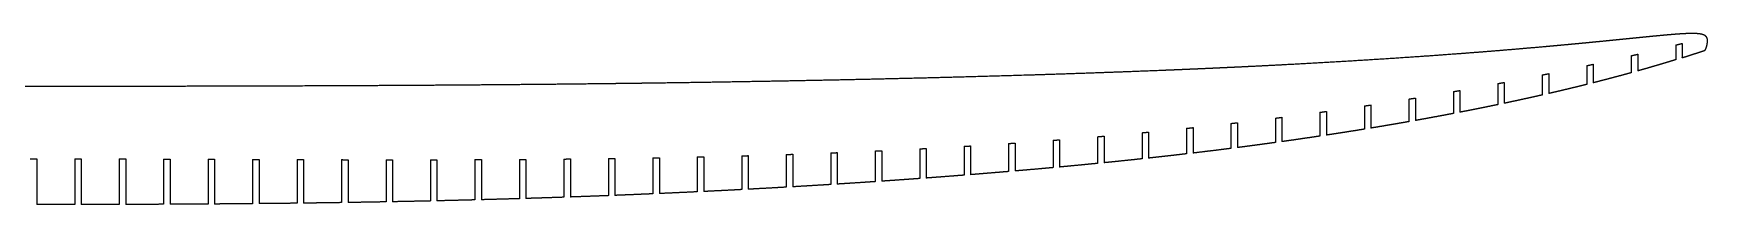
# Model space of a CAD drawing. Header units: metres. Extents: x 18 to 1982, y 0 to 100.
# Drawn here: x 1003 to 1982, y 0 to 100 of the extents above; entities that cross this region are included whole.
import ezdxf

# ---------------------------------------------------------------- set-up
doc = ezdxf.new("R2010")
doc.units = ezdxf.units.M

msp = doc.modelspace()

# ---------------------------------------------------------------- linework, layer by layer
for p, q in [((1940.9, 88.12, 52), (1940.9, 78.35, 52)), ((1963.1, 93.45, 52), (1963.1, 84.9, 52)), ((1966.9, 94.4, 52), (1966.9, 86.08, 52)), ((1911.1, 81.42, 52), (1911.1, 70.47, 52)), ((1914.9, 82.25, 52), (1914.9, 71.42, 52)), ((1937.1, 87.23, 52), (1937.1, 77.29, 52)), ((1859.1, 70.95, 52), (1859.1, 58.66, 52)), ((1862.9, 71.66, 52), (1862.9, 59.45, 52)), ((1885.1, 76, 52), (1885.1, 64.29, 52)), ((1888.9, 76.77, 52), (1888.9, 65.16, 52)), ((1807.1, 61.9, 52), (1807.1, 48.72, 52)), ((1810.9, 62.52, 52), (1810.9, 49.39, 52)), ((1833.1, 66.25, 52), (1833.1, 53.48, 52)), ((1836.9, 66.92, 52), (1836.9, 54.21, 52)), ((1729.1, 50.78, 52), (1729.1, 36.53, 52)), ((1732.9, 51.26, 52), (1732.9, 37.06, 52)), ((1755.1, 54.18, 52), (1755.1, 40.27, 52)), ((1758.9, 54.7, 52), (1758.9, 40.84, 52)), ((1781.1, 57.88, 52), (1781.1, 44.33, 52)), ((1784.9, 58.45, 52), (1784.9, 44.95, 52)), ((1625.1, 39.92, 52), (1625.1, 24.33, 52)), ((1628.9, 40.25, 52), (1628.9, 24.71, 52)), ((1651.1, 42.25, 52), (1651.1, 27.01, 52)), ((1654.9, 42.61, 52), (1654.9, 27.42, 52)), ((1677.1, 44.83, 52), (1677.1, 29.92, 52)), ((1680.9, 45.23, 52), (1680.9, 30.36, 52)), ((1703.1, 47.67, 52), (1703.1, 33.09, 52)), ((1706.9, 48.1, 52), (1706.9, 33.57, 52)), ((1443.1, 29.54, 52), (1443.1, 10.45, 52)), ((1446.9, 29.67, 52), (1446.9, 10.66, 52)), ((1469.1, 30.48, 52), (1469.1, 11.99, 52)), ((1472.9, 30.63, 52), (1472.9, 12.23, 52)), ((1495.1, 31.57, 52), (1495.1, 13.67, 52)), ((1498.9, 31.75, 52), (1498.9, 13.93, 52)), ((1521.1, 32.85, 52), (1521.1, 15.49, 52)), ((1524.9, 33.05, 52), (1524.9, 15.77, 52)), ((1547.1, 34.31, 52), (1547.1, 17.45, 52)), ((1550.9, 34.54, 52), (1550.9, 17.75, 52)), ((1573.1, 35.96, 52), (1573.1, 19.57, 52)), ((1576.9, 36.22, 52), (1576.9, 19.9, 52)), ((1599.1, 37.83, 52), (1599.1, 21.86, 52)), ((1602.9, 38.12, 52), (1602.9, 22.21, 52)), ((1004.9, 27, 52), (1004.9, 0.36, 52)), ((1027.1, 26.99, 52), (1027.1, 0.34, 52)), ((1030.9, 26.98, 52), (1030.9, 0.34, 52)), ((1053.1, 26.94, 52), (1053.1, 0.36, 52)), ((1056.9, 26.93, 52), (1056.9, 0.37, 52)), ((1079.1, 26.86, 52), (1079.1, 0.44, 52)), ((1082.9, 26.85, 52), (1082.9, 0.45, 52)), ((1105.1, 26.77, 52), (1105.1, 0.58, 52)), ((1108.9, 26.75, 52), (1108.9, 0.6, 52)), ((1131.1, 26.67, 52), (1131.1, 0.78, 52)), ((1134.9, 26.66, 52), (1134.9, 0.82, 52)), ((1157.1, 26.58, 52), (1157.1, 1.06, 52)), ((1160.9, 26.57, 52), (1160.9, 1.11, 52)), ((1183.1, 26.52, 52), (1183.1, 1.42, 52)), ((1186.9, 26.51, 52), (1186.9, 1.48, 52)), ((1209.1, 26.48, 52), (1209.1, 1.86, 52)), ((1212.9, 26.48, 52), (1212.9, 1.93, 52)), ((1235.1, 26.49, 52), (1235.1, 2.38, 52)), ((1238.9, 26.49, 52), (1238.9, 2.47, 52)), ((1261.1, 26.55, 52), (1261.1, 3.01, 52)), ((1264.9, 26.56, 52), (1264.9, 3.11, 52)), ((1287.1, 26.68, 52), (1287.1, 3.73, 52)), ((1290.9, 26.7, 52), (1290.9, 3.84, 52)), ((1313.1, 26.89, 52), (1313.1, 4.56, 52)), ((1316.9, 26.93, 52), (1316.9, 4.69, 52)), ((1339.1, 27.19, 52), (1339.1, 5.5, 52)), ((1342.9, 27.24, 52), (1342.9, 5.64, 52)), ((1365.1, 27.59, 52), (1365.1, 6.55, 52)), ((1368.9, 27.66, 52), (1368.9, 6.72, 52)), ((1391.1, 28.11, 52), (1391.1, 7.73, 52)), ((1394.9, 28.2, 52), (1394.9, 7.91, 52)), ((1417.1, 28.76, 52), (1417.1, 9.03, 52)), ((1420.9, 28.86, 52), (1420.9, 9.22, 52))]:
    msp.add_line(p, q)
for points, degree, knots in [([(1980.06, 90.36, 52), (1980.09, 90.37, 52), (1980.12, 90.39, 52), (1980.15, 90.41, 52), (1980.18, 90.43, 52), (1980.21, 90.46, 52), (1980.23, 90.48, 52), (1980.26, 90.51, 52), (1980.32, 90.58, 52), (1980.36, 90.63, 52), (1980.39, 90.69, 52), (1980.43, 90.74, 52), (1980.46, 90.79, 52), (1980.49, 90.85, 52), (1980.52, 90.9, 52), (1980.59, 91.03, 52), (1980.63, 91.1, 52), (1980.66, 91.17, 52), (1980.69, 91.24, 52), (1980.73, 91.31, 52), (1980.76, 91.38, 52), (1980.79, 91.46, 52), (1980.86, 91.62, 52), (1980.89, 91.71, 52), (1980.93, 91.81, 52), (1980.96, 91.9, 52), (1980.99, 91.99, 52), (1981.03, 92.09, 52), (1981.06, 92.18, 52), (1981.13, 92.43, 52), (1981.18, 92.58, 52), (1981.22, 92.73, 52), (1981.26, 92.89, 52), (1981.3, 93.04, 52), (1981.34, 93.19, 52), (1981.38, 93.35, 52), (1981.45, 93.7, 52), (1981.49, 93.9, 52), (1981.53, 94.1, 52), (1981.56, 94.3, 52), (1981.59, 94.5, 52), (1981.62, 94.7, 52), (1981.64, 94.9, 52), (1981.66, 95.14, 52), (1981.67, 95.19, 52), (1981.67, 95.24, 52), (1981.68, 95.29, 52), (1981.68, 95.34, 52), (1981.68, 95.38, 52), (1981.69, 95.43, 52), (1981.7, 95.62, 52), (1981.7, 95.77, 52), (1981.71, 95.91, 52), (1981.71, 96.05, 52), (1981.7, 96.2, 52), (1981.69, 96.34, 52), (1981.68, 96.48, 52), (1981.64, 96.82, 52), (1981.61, 97.01, 52), (1981.57, 97.2, 52), (1981.51, 97.38, 52), (1981.44, 97.56, 52), (1981.36, 97.74, 52), (1981.27, 97.91, 52), (1981.08, 98.19, 52), (1980.99, 98.31, 52), (1980.9, 98.42, 52), (1980.8, 98.52, 52), (1980.69, 98.62, 52), (1980.58, 98.72, 52), (1980.46, 98.81, 52), (1980.09, 99.07, 52), (1979.82, 99.22, 52), (1979.54, 99.35, 52), (1979.25, 99.46, 52), (1978.96, 99.56, 52), (1978.66, 99.65, 52), (1978.36, 99.72, 52), (1977.87, 99.83, 52), (1977.69, 99.86, 52), (1977.5, 99.9, 52), (1977.31, 99.93, 52), (1977.13, 99.95, 52), (1976.94, 99.98, 52), (1976.75, 100, 52), (1976.47, 100.04, 52), (1976.37, 100.05, 52), (1976.27, 100.06, 52), (1976.17, 100.07, 52), (1976.06, 100.08, 52), (1975.96, 100.09, 52), (1975.85, 100.09, 52), (1975.6, 100.11, 52), (1975.47, 100.12, 52), (1975.33, 100.13, 52), (1975.19, 100.14, 52), (1975.06, 100.15, 52), (1974.92, 100.15, 52), (1974.79, 100.16, 52), (1974.03, 100.19, 52), (1973.42, 100.2, 52), (1972.8, 100.21, 52), (1972.18, 100.2, 52), (1971.57, 100.19, 52), (1970.95, 100.18, 52), (1970.33, 100.16, 52), (1968.72, 100.1, 52), (1967.72, 100.05, 52), (1966.73, 99.99, 52), (1965.73, 99.93, 52), (1964.73, 99.86, 52), (1963.73, 99.79, 52), (1962.74, 99.71, 52), (1960.51, 99.54, 52), (1959.28, 99.44, 52), (1958.05, 99.33, 52), (1956.83, 99.22, 52), (1955.6, 99.11, 52), (1954.37, 99, 52), (1953.14, 98.88, 52), (1949.41, 98.53, 52), (1946.91, 98.28, 52), (1944.41, 98.03, 52), (1941.91, 97.78, 52), (1939.41, 97.53, 52), (1936.91, 97.28, 52), (1934.41, 97.03, 52), (1929.97, 96.58, 52), (1928.03, 96.39, 52), (1926.09, 96.19, 52), (1924.15, 96, 52), (1922.21, 95.81, 52), (1920.27, 95.62, 52), (1918.33, 95.43, 52), (1913.55, 94.96, 52), (1910.71, 94.69, 52), (1907.87, 94.41, 52), (1905.02, 94.14, 52), (1902.18, 93.88, 52), (1899.33, 93.61, 52), (1896.49, 93.35, 52), (1892.01, 92.94, 52), (1890.38, 92.79, 52), (1888.74, 92.65, 52), (1887.11, 92.5, 52), (1885.47, 92.35, 52), (1883.84, 92.21, 52), (1882.2, 92.07, 52), (1873.34, 91.29, 52), (1866.12, 90.68, 52), (1858.89, 90.08, 52), (1851.66, 89.5, 52), (1844.43, 88.94, 52), (1837.2, 88.39, 52), (1829.97, 87.86, 52), (1808.73, 86.34, 52), (1794.73, 85.4, 52), (1780.72, 84.5, 52), (1766.7, 83.66, 52), (1752.69, 82.86, 52), (1738.67, 82.1, 52), (1724.65, 81.39, 52), (1706.7, 80.52, 52), (1702.73, 80.34, 52), (1698.74, 80.15, 52), (1694.71, 79.97, 52), (1690.65, 79.78, 52), (1686.57, 79.6, 52), (1682.45, 79.42, 52), (1675.19, 79.11, 52), (1672.06, 78.98, 52), (1668.91, 78.85, 52), (1665.75, 78.72, 52), (1662.57, 78.59, 52), (1659.37, 78.47, 52), (1656.16, 78.34, 52), (1642.79, 77.82, 52), (1632.64, 77.44, 52), (1622.5, 77.08, 52), (1612.35, 76.74, 52), (1602.21, 76.4, 52), (1592.06, 76.08, 52), (1581.91, 75.77, 52), (1547.08, 74.76, 52), (1522.4, 74.1, 52), (1497.71, 73.51, 52), (1473.02, 72.97, 52), (1448.33, 72.49, 52), (1423.64, 72.05, 52), (1398.95, 71.66, 52), (1371.3, 71.27, 52), (1368.33, 71.23, 52), (1365.37, 71.19, 52), (1362.41, 71.15, 52), (1359.45, 71.11, 52), (1356.48, 71.07, 52), (1353.52, 71.03, 52), (1328.12, 70.71, 52), (1305.68, 70.46, 52), (1283.25, 70.25, 52), (1260.81, 70.07, 52), (1238.37, 69.91, 52), (1215.94, 69.78, 52), (1193.5, 69.67, 52), (1154.97, 69.52, 52), (1138.89, 69.46, 52), (1122.8, 69.41, 52), (1106.71, 69.37, 52), (1090.62, 69.34, 52), (1074.54, 69.31, 52), (1058.45, 69.29, 52), (1038.68, 69.26, 52), (1035, 69.26, 52), (1031.32, 69.26, 52), (1027.64, 69.25, 52), (1023.96, 69.25, 52), (1020.28, 69.24, 52), (1016.6, 69.24, 52), (999.8, 69.22, 52), (986.68, 69.21, 52), (973.55, 69.2, 52), (960.43, 69.19, 52), (947.3, 69.18, 52), (934.18, 69.17, 52), (921.06, 69.16, 52), (895.66, 69.14, 52), (883.38, 69.14, 52), (871.1, 69.13, 52), (858.82, 69.13, 52), (846.55, 69.12, 52), (834.27, 69.12, 52), (821.99, 69.11, 52), (797.86, 69.1, 52), (786.01, 69.1, 52), (774.16, 69.09, 52), (762.3, 69.09, 52), (750.45, 69.09, 52), (738.6, 69.08, 52), (726.74, 69.08, 52), (709.81, 69.07, 52), (704.73, 69.07, 52), (699.65, 69.07, 52), (694.57, 69.06, 52), (689.49, 69.06, 52), (684.41, 69.06, 52), (679.33, 69.06, 52), (669.17, 69.05, 52), (664.09, 69.05, 52), (659.02, 69.05, 52), (653.94, 69.05, 52), (648.86, 69.04, 52), (643.79, 69.04, 52), (638.72, 69.04, 52), (617.49, 69.03, 52), (601.33, 69.02, 52), (585.17, 69.01, 52), (569, 69, 52), (552.84, 69, 52), (536.67, 68.99, 52), (520.51, 68.99, 52), (489, 68.99, 52), (473.66, 68.99, 52), (458.32, 68.99, 52), (442.98, 69, 52), (427.64, 69.02, 52), (412.3, 69.03, 52), (396.96, 69.05, 52), (379.46, 69.09, 52), (377.31, 69.09, 52), (375.16, 69.1, 52), (373.02, 69.1, 52), (370.89, 69.11, 52), (368.77, 69.11, 52), (366.65, 69.12, 52), (362.46, 69.13, 52), (360.38, 69.13, 52), (358.3, 69.14, 52), (356.22, 69.14, 52), (354.14, 69.15, 52), (352.06, 69.15, 52), (349.97, 69.16, 52), (332.91, 69.21, 52), (317.92, 69.26, 52), (302.94, 69.33, 52), (287.96, 69.4, 52), (272.97, 69.48, 52), (257.99, 69.58, 52), (243, 69.68, 52), (221.76, 69.85, 52), (215.49, 69.9, 52), (209.23, 69.95, 52), (202.96, 70.01, 52), (196.7, 70.07, 52), (190.44, 70.13, 52), (184.17, 70.19, 52), (175.13, 70.28, 52), (172.37, 70.31, 52), (169.65, 70.34, 52), (166.96, 70.37, 52), (164.3, 70.4, 52), (161.67, 70.43, 52), (159.07, 70.46, 52), (155.22, 70.51, 52), (153.94, 70.52, 52), (152.67, 70.54, 52), (151.41, 70.55, 52), (150.15, 70.57, 52), (148.91, 70.58, 52), (147.67, 70.6, 52), (145, 70.63, 52), (143.58, 70.65, 52), (142.16, 70.67, 52), (140.76, 70.69, 52), (139.36, 70.7, 52), (137.98, 70.72, 52), (136.6, 70.74, 52), (130.18, 70.82, 52), (125.13, 70.89, 52), (120.07, 70.96, 52), (115.01, 71.04, 52), (109.96, 71.12, 52), (104.9, 71.2, 52), (99.84, 71.29, 52), (93.39, 71.41, 52), (92.02, 71.44, 52), (90.65, 71.46, 52), (89.31, 71.49, 52), (87.97, 71.52, 52), (86.65, 71.54, 52), (85.35, 71.57, 52), (83.05, 71.62, 52), (82.06, 71.64, 52), (81.07, 71.67, 52), (80.09, 71.69, 52), (79.13, 71.71, 52), (78.16, 71.73, 52), (77.21, 71.76, 52), (74.79, 71.81, 52), (73.32, 71.85, 52), (71.88, 71.89, 52), (70.46, 71.93, 52), (69.06, 71.96, 52), (67.68, 72, 52), (66.31, 72.04, 52), (63.52, 72.12, 52), (62.06, 72.17, 52), (60.62, 72.21, 52), (59.23, 72.25, 52), (57.9, 72.3, 52), (56.64, 72.34, 52), (55.43, 72.38, 52), (52.2, 72.49, 52), (50.13, 72.56, 52), (48.07, 72.63, 52), (46.01, 72.71, 52), (43.95, 72.79, 52), (41.89, 72.86, 52), (39.83, 72.94, 52), (37.07, 73.03, 52), (36.37, 73.05, 52), (35.67, 73.07, 52), (34.98, 73.09, 52), (34.28, 73.11, 52), (33.58, 73.13, 52), (32.88, 73.15, 52), (31.91, 73.16, 52), (31.63, 73.17, 52), (31.36, 73.17, 52), (31.08, 73.17, 52), (30.8, 73.18, 52), (30.53, 73.18, 52), (30.25, 73.18, 52), (29.69, 73.18, 52), (29.41, 73.18, 52), (29.14, 73.18, 52), (28.87, 73.18, 52), (28.61, 73.18, 52), (28.35, 73.17, 52), (28.11, 73.17, 52), (27.36, 73.15, 52), (26.85, 73.14, 52), (26.34, 73.12, 52), (25.84, 73.09, 52), (25.33, 73.05, 52), (24.82, 73.01, 52), (24.32, 72.96, 52), (23.61, 72.86, 52), (23.4, 72.83, 52), (23.2, 72.8, 52), (23.01, 72.76, 52), (22.83, 72.73, 52), (22.65, 72.69, 52), (22.47, 72.65, 52), (22.22, 72.59, 52), (22.14, 72.57, 52), (22.06, 72.55, 52), (21.98, 72.53, 52), (21.9, 72.51, 52), (21.83, 72.49, 52), (21.75, 72.46, 52), (21.59, 72.42, 52), (21.51, 72.39, 52), (21.43, 72.36, 52), (21.35, 72.34, 52), (21.27, 72.31, 52), (21.19, 72.28, 52), (21.11, 72.25, 52), (20.74, 72.1, 52), (20.46, 71.97, 52), (20.19, 71.83, 52), (19.92, 71.66, 52), (19.67, 71.48, 52), (19.43, 71.28, 52), (19.21, 71.06, 52), (18.88, 70.68, 52), (18.76, 70.52, 52), (18.64, 70.36, 52), (18.54, 70.19, 52), (18.44, 70.01, 52), (18.35, 69.83, 52), (18.27, 69.65, 52), (18.15, 69.34, 52), (18.11, 69.22, 52), (18.07, 69.1, 52), (18.03, 68.97, 52), (18, 68.85, 52), (17.96, 68.72, 52), (17.93, 68.6, 52), (17.85, 68.21, 52), (17.8, 67.94, 52), (17.76, 67.67, 52), (17.73, 67.39, 52), (17.7, 67.12, 52), (17.68, 66.85, 52), (17.67, 66.57, 52), (17.65, 66.23, 52), (17.65, 66.16, 52), (17.65, 66.09, 52), (17.65, 66.01, 52), (17.64, 65.94, 52), (17.64, 65.87, 52), (17.64, 65.8, 52), (17.63, 65.51, 52), (17.63, 65.29, 52), (17.62, 65.07, 52), (17.62, 64.85, 52), (17.62, 64.63, 52), (17.62, 64.41, 52), (17.62, 64.19, 52), (17.63, 63.81, 52), (17.63, 63.65, 52), (17.63, 63.49, 52), (17.64, 63.33, 52), (17.64, 63.17, 52), (17.64, 63.01, 52), (17.65, 62.85, 52), (17.66, 62.55, 52), (17.66, 62.41, 52), (17.67, 62.28, 52), (17.67, 62.14, 52), (17.68, 62.01, 52), (17.68, 61.87, 52), (17.69, 61.74, 52), (17.7, 61.52, 52), (17.7, 61.43, 52), (17.71, 61.35, 52), (17.71, 61.26, 52), (17.72, 61.18, 52), (17.72, 61.09, 52), (17.73, 61.01, 52), (17.73, 60.89, 52), (17.74, 60.85, 52), (17.74, 60.82, 52), (17.74, 60.79, 52), (17.74, 60.76, 52), (17.74, 60.73, 52), (17.74, 60.7, 52), (17.75, 60.65, 52), (17.75, 60.63, 52), (17.75, 60.61, 52), (17.75, 60.59, 52), (17.75, 60.57, 52), (17.75, 60.55, 52), (17.76, 60.54, 52), (17.76, 60.5, 52), (17.76, 60.47, 52), (17.76, 60.45, 52), (17.76, 60.44, 52), (17.76, 60.42, 52), (17.77, 60.41, 52), (17.77, 60.39, 52), (17.77, 60.37, 52), (17.77, 60.36, 52), (17.77, 60.36, 52), (17.77, 60.35, 52), (17.77, 60.34, 52), (17.77, 60.34, 52), (17.77, 60.34, 52), (17.77, 60.34, 52)], 8, [0, 0, 0, 0, 0, 0, 0, 0, 0, 0.000178, 0.000178, 0.000178, 0.000178, 0.000178, 0.000178, 0.000178, 0.000475, 0.000475, 0.000475, 0.000475, 0.000475, 0.000475, 0.000475, 0.00084, 0.00084, 0.00084, 0.00084, 0.00084, 0.00084, 0.00084, 0.0013, 0.0013, 0.0013, 0.0013, 0.0013, 0.0013, 0.0013, 0.00203, 0.00203, 0.00203, 0.00203, 0.00203, 0.00203, 0.00203, 0.002958, 0.002958, 0.002958, 0.002958, 0.002958, 0.002958, 0.002958, 0.00318, 0.00318, 0.00318, 0.00318, 0.00318, 0.00318, 0.00318, 0.003851, 0.003851, 0.003851, 0.003851, 0.003851, 0.003851, 0.003851, 0.004756, 0.004756, 0.004756, 0.004756, 0.004756, 0.004756, 0.004756, 0.005437, 0.005437, 0.005437, 0.005437, 0.005437, 0.005437, 0.005437, 0.006875, 0.006875, 0.006875, 0.006875, 0.006875, 0.006875, 0.006875, 0.00775, 0.00775, 0.00775, 0.00775, 0.00775, 0.00775, 0.00775, 0.008204, 0.008204, 0.008204, 0.008204, 0.008204, 0.008204, 0.008204, 0.008769, 0.008769, 0.008769, 0.008769, 0.008769, 0.008769, 0.008769, 0.011321, 0.011321, 0.011321, 0.011321, 0.011321, 0.011321, 0.011321, 0.015455, 0.015455, 0.015455, 0.015455, 0.015455, 0.015455, 0.015455, 0.020557, 0.020557, 0.020557, 0.020557, 0.020557, 0.020557, 0.020557, 0.030952, 0.030952, 0.030952, 0.030952, 0.030952, 0.030952, 0.030952, 0.039011, 0.039011, 0.039011, 0.039011, 0.039011, 0.039011, 0.039011, 0.050826, 0.050826, 0.050826, 0.050826, 0.050826, 0.050826, 0.050826, 0.057613, 0.057613, 0.057613, 0.057613, 0.057613, 0.057613, 0.057613, 0.087605, 0.087605, 0.087605, 0.087605, 0.087605, 0.087605, 0.087605, 0.145666, 0.145666, 0.145666, 0.145666, 0.145666, 0.145666, 0.145666, 0.161952, 0.161952, 0.161952, 0.161952, 0.161952, 0.161952, 0.161952, 0.174167, 0.174167, 0.174167, 0.174167, 0.174167, 0.174167, 0.174167, 0.212534, 0.212534, 0.212534, 0.212534, 0.212534, 0.212534, 0.212534, 0.305864, 0.305864, 0.305864, 0.305864, 0.305864, 0.305864, 0.305864, 0.317059, 0.317059, 0.317059, 0.317059, 0.317059, 0.317059, 0.317059, 0.401812, 0.401812, 0.401812, 0.401812, 0.401812, 0.401812, 0.401812, 0.462579, 0.462579, 0.462579, 0.462579, 0.462579, 0.462579, 0.462579, 0.476479, 0.476479, 0.476479, 0.476479, 0.476479, 0.476479, 0.476479, 0.526052, 0.526052, 0.526052, 0.526052, 0.526052, 0.526052, 0.526052, 0.572425, 0.572425, 0.572425, 0.572425, 0.572425, 0.572425, 0.572425, 0.617198, 0.617198, 0.617198, 0.617198, 0.617198, 0.617198, 0.617198, 0.636387, 0.636387, 0.636387, 0.636387, 0.636387, 0.636387, 0.636387, 0.655574, 0.655574, 0.655574, 0.655574, 0.655574, 0.655574, 0.655574, 0.716814, 0.716814, 0.716814, 0.716814, 0.716814, 0.716814, 0.716814, 0.774934, 0.774934, 0.774934, 0.774934, 0.774934, 0.774934, 0.774934, 0.783116, 0.783116, 0.783116, 0.783116, 0.783116, 0.783116, 0.783116, 0.791195, 0.791195, 0.791195, 0.791195, 0.791195, 0.791195, 0.791195, 0.849343, 0.849343, 0.849343, 0.849343, 0.849343, 0.849343, 0.849343, 0.873652, 0.873652, 0.873652, 0.873652, 0.873652, 0.873652, 0.873652, 0.884454, 0.884454, 0.884454, 0.884454, 0.884454, 0.884454, 0.884454, 0.889854, 0.889854, 0.889854, 0.889854, 0.889854, 0.889854, 0.889854, 0.896155, 0.896155, 0.896155, 0.896155, 0.896155, 0.896155, 0.896155, 0.919521, 0.919521, 0.919521, 0.919521, 0.919521, 0.919521, 0.919521, 0.925958, 0.925958, 0.925958, 0.925958, 0.925958, 0.925958, 0.925958, 0.930964, 0.930964, 0.930964, 0.930964, 0.930964, 0.930964, 0.930964, 0.938831, 0.938831, 0.938831, 0.938831, 0.938831, 0.938831, 0.938831, 0.94733, 0.94733, 0.94733, 0.94733, 0.94733, 0.94733, 0.94733, 0.962318, 0.962318, 0.962318, 0.962318, 0.962318, 0.962318, 0.962318, 0.967398, 0.967398, 0.967398, 0.967398, 0.967398, 0.967398, 0.967398, 0.969402, 0.969402, 0.969402, 0.969402, 0.969402, 0.969402, 0.969402, 0.971491, 0.971491, 0.971491, 0.971491, 0.971491, 0.971491, 0.971491, 0.975852, 0.975852, 0.975852, 0.975852, 0.975852, 0.975852, 0.975852, 0.977688, 0.977688, 0.977688, 0.977688, 0.977688, 0.977688, 0.977688, 0.978606, 0.978606, 0.978606, 0.978606, 0.978606, 0.978606, 0.978606, 0.979617, 0.979617, 0.979617, 0.979617, 0.979617, 0.979617, 0.979617, 0.983286, 0.983286, 0.983286, 0.983286, 0.983286, 0.983286, 0.983286, 0.98566, 0.98566, 0.98566, 0.98566, 0.98566, 0.98566, 0.98566, 0.987191, 0.987191, 0.987191, 0.987191, 0.987191, 0.987191, 0.987191, 0.990443, 0.990443, 0.990443, 0.990443, 0.990443, 0.990443, 0.990443, 0.991295, 0.991295, 0.991295, 0.991295, 0.991295, 0.991295, 0.991295, 0.993897, 0.993897, 0.993897, 0.993897, 0.993897, 0.993897, 0.993897, 0.995793, 0.995793, 0.995793, 0.995793, 0.995793, 0.995793, 0.995793, 0.997406, 0.997406, 0.997406, 0.997406, 0.997406, 0.997406, 0.997406, 0.998425, 0.998425, 0.998425, 0.998425, 0.998425, 0.998425, 0.998425, 0.998855, 0.998855, 0.998855, 0.998855, 0.998855, 0.998855, 0.998855, 0.999189, 0.999189, 0.999189, 0.999189, 0.999189, 0.999189, 0.999189, 0.999666, 0.999666, 0.999666, 0.999666, 0.999666, 0.999666, 0.999666, 1, 1, 1, 1, 1, 1, 1, 1, 1]), ([(1966.9, 86.08, 52), (1967.35, 86.22, 52), (1967.79, 86.36, 52), (1968.24, 86.51, 52), (1968.68, 86.65, 52), (1969.13, 86.79, 52), (1969.57, 86.93, 52), (1970.02, 87.07, 52), (1970.89, 87.35, 52), (1971.32, 87.49, 52), (1971.75, 87.63, 52), (1972.18, 87.77, 52), (1972.61, 87.91, 52), (1973.04, 88.05, 52), (1973.47, 88.19, 52), (1974.09, 88.39, 52), (1974.28, 88.45, 52), (1974.46, 88.51, 52), (1974.65, 88.57, 52), (1974.84, 88.63, 52), (1975.03, 88.69, 52), (1975.22, 88.75, 52), (1975.59, 88.88, 52), (1975.78, 88.94, 52), (1975.97, 89, 52), (1976.15, 89.06, 52), (1976.34, 89.12, 52), (1976.53, 89.19, 52), (1976.72, 89.25, 52), (1977.1, 89.37, 52), (1977.3, 89.44, 52), (1977.49, 89.5, 52), (1977.69, 89.57, 52), (1977.88, 89.63, 52), (1978.08, 89.7, 52), (1978.27, 89.76, 52), (1978.57, 89.86, 52), (1978.67, 89.9, 52), (1978.77, 89.93, 52), (1978.88, 89.96, 52), (1978.98, 90, 52), (1979.08, 90.03, 52), (1979.18, 90.06, 52), (1979.33, 90.12, 52), (1979.38, 90.13, 52), (1979.44, 90.15, 52), (1979.49, 90.17, 52), (1979.54, 90.18, 52), (1979.59, 90.2, 52), (1979.64, 90.22, 52), (1979.73, 90.25, 52), (1979.77, 90.26, 52), (1979.81, 90.27, 52), (1979.85, 90.29, 52), (1979.88, 90.3, 52), (1979.92, 90.31, 52), (1979.95, 90.32, 52), (1979.99, 90.34, 52), (1980.01, 90.34, 52), (1980.02, 90.34, 52), (1980.02, 90.35, 52), (1980.03, 90.35, 52), (1980.04, 90.35, 52), (1980.04, 90.35, 52), (1980.05, 90.36, 52), (1980.05, 90.36, 52), (1980.05, 90.36, 52), (1980.06, 90.36, 52), (1980.06, 90.36, 52), (1980.06, 90.36, 52), (1980.06, 90.36, 52), (1980.06, 90.36, 52), (1980.06, 90.36, 52), (1980.06, 90.36, 52), (1980.06, 90.36, 52), (1980.06, 90.36, 52), (1980.06, 90.36, 52), (1980.06, 90.36, 52), (1980.06, 90.36, 52)], 8, [0, 0, 0, 0, 0, 0, 0, 0, 0, 0.264126, 0.264126, 0.264126, 0.264126, 0.264126, 0.264126, 0.264126, 0.519695, 0.519695, 0.519695, 0.519695, 0.519695, 0.519695, 0.519695, 0.631528, 0.631528, 0.631528, 0.631528, 0.631528, 0.631528, 0.631528, 0.74341, 0.74341, 0.74341, 0.74341, 0.74341, 0.74341, 0.74341, 0.860371, 0.860371, 0.860371, 0.860371, 0.860371, 0.860371, 0.860371, 0.921739, 0.921739, 0.921739, 0.921739, 0.921739, 0.921739, 0.921739, 0.953538, 0.953538, 0.953538, 0.953538, 0.953538, 0.953538, 0.953538, 0.978543, 0.978543, 0.978543, 0.978543, 0.978543, 0.978543, 0.978543, 0.988481, 0.988481, 0.988481, 0.988481, 0.988481, 0.988481, 0.988481, 0.993154, 0.993154, 0.993154, 0.993154, 0.993154, 0.993154, 0.993154, 1, 1, 1, 1, 1, 1, 1, 1, 1]), ([(1963.1, 84.9, 52), (1962.06, 84.57, 52), (1961.02, 84.25, 52), (1959.97, 83.93, 52), (1958.93, 83.62, 52), (1956.8, 82.97, 52), (1955.72, 82.65, 52), (1954.63, 82.32, 52), (1953.55, 82, 52), (1951.33, 81.34, 52), (1950.19, 81.01, 52), (1949.06, 80.68, 52), (1947.92, 80.35, 52), (1945.61, 79.69, 52), (1944.44, 79.35, 52), (1943.26, 79.01, 52), (1942.08, 78.68, 52), (1940.9, 78.35, 52)], 5, [0, 0, 0, 0, 0, 0, 0.23554, 0.23554, 0.23554, 0.23554, 0.480318, 0.480318, 0.480318, 0.480318, 0.735496, 0.735496, 0.735496, 0.735496, 1, 1, 1, 1, 1, 1]), ([(1911.1, 70.47, 52), (1909.77, 70.14, 52), (1908.44, 69.81, 52), (1907.11, 69.48, 52), (1904.41, 68.82, 52), (1903.04, 68.49, 52), (1901.67, 68.16, 52), (1898.9, 67.49, 52), (1897.49, 67.16, 52), (1896.09, 66.83, 52), (1893.23, 66.16, 52), (1891.79, 65.82, 52), (1890.35, 65.49, 52), (1888.9, 65.16, 52)], 4, [0, 0, 0, 0, 0, 0.240181, 0.240181, 0.240181, 0.486855, 0.486855, 0.486855, 0.740112, 0.740112, 0.740112, 1, 1, 1, 1, 1]), ([(1937.1, 77.29, 52), (1935.78, 76.93, 52), (1934.47, 76.56, 52), (1933.15, 76.21, 52), (1930.47, 75.48, 52), (1929.1, 75.11, 52), (1927.74, 74.75, 52), (1924.96, 74.02, 52), (1923.55, 73.65, 52), (1922.14, 73.28, 52), (1919.27, 72.54, 52), (1917.82, 72.16, 52), (1916.36, 71.79, 52), (1914.9, 71.42, 52)], 4, [0, 0, 0, 0, 0, 0.238001, 0.238001, 0.238001, 0.483923, 0.483923, 0.483923, 0.737907, 0.737907, 0.737907, 1, 1, 1, 1, 1]), ([(1885.1, 64.29, 52), (1883.76, 63.99, 52), (1882.42, 63.69, 52), (1881.08, 63.39, 52), (1878.36, 62.78, 52), (1876.99, 62.48, 52), (1875.62, 62.18, 52), (1872.84, 61.57, 52), (1871.44, 61.27, 52), (1870.04, 60.97, 52), (1867.2, 60.36, 52), (1865.77, 60.05, 52), (1864.33, 59.75, 52), (1862.9, 59.45, 52)], 4, [0, 0, 0, 0, 0, 0.241979, 0.241979, 0.241979, 0.489317, 0.489317, 0.489317, 0.741999, 0.741999, 0.741999, 1, 1, 1, 1, 1]), ([(1833.1, 53.48, 52), (1831.75, 53.22, 52), (1830.39, 52.97, 52), (1829.04, 52.71, 52), (1826.3, 52.2, 52), (1824.93, 51.94, 52), (1823.55, 51.69, 52), (1820.78, 51.18, 52), (1819.38, 50.92, 52), (1817.98, 50.67, 52), (1815.16, 50.16, 52), (1813.74, 49.9, 52), (1812.32, 49.65, 52), (1810.9, 49.39, 52)], 4, [0, 0, 0, 0, 0, 0.244307, 0.244307, 0.244307, 0.492427, 0.492427, 0.492427, 0.744336, 0.744336, 0.744336, 1, 1, 1, 1, 1]), ([(1859.1, 58.66, 52), (1857.75, 58.38, 52), (1856.4, 58.1, 52), (1855.05, 57.82, 52), (1852.33, 57.27, 52), (1850.95, 56.99, 52), (1849.58, 56.71, 52), (1846.8, 56.15, 52), (1845.4, 55.88, 52), (1844, 55.6, 52), (1841.18, 55.04, 52), (1839.75, 54.76, 52), (1838.33, 54.49, 52), (1836.9, 54.21, 52)], 4, [0, 0, 0, 0, 0, 0.243349, 0.243349, 0.243349, 0.491145, 0.491145, 0.491145, 0.743375, 0.743375, 0.743375, 1, 1, 1, 1, 1]), ([(1755.1, 40.27, 52), (1753.74, 40.07, 52), (1752.37, 39.86, 52), (1751.01, 39.66, 52), (1748.26, 39.26, 52), (1746.88, 39.06, 52), (1745.5, 38.86, 52), (1742.73, 38.45, 52), (1741.33, 38.25, 52), (1739.94, 38.05, 52), (1737.13, 37.65, 52), (1735.72, 37.45, 52), (1734.31, 37.26, 52), (1732.9, 37.06, 52)], 4, [0, 0, 0, 0, 0, 0.24603, 0.24603, 0.24603, 0.494718, 0.494718, 0.494718, 0.746051, 0.746051, 0.746051, 1, 1, 1, 1, 1]), ([(1781.1, 44.33, 52), (1779.74, 44.11, 52), (1778.38, 43.89, 52), (1777.01, 43.67, 52), (1774.27, 43.23, 52), (1772.89, 43.01, 52), (1771.51, 42.79, 52), (1768.74, 42.36, 52), (1767.34, 42.14, 52), (1765.95, 41.92, 52), (1763.14, 41.49, 52), (1761.73, 41.27, 52), (1760.31, 41.06, 52), (1758.9, 40.84, 52)], 4, [0, 0, 0, 0, 0, 0.245588, 0.245588, 0.245588, 0.494125, 0.494125, 0.494125, 0.745603, 0.745603, 0.745603, 1, 1, 1, 1, 1]), ([(1807.1, 48.72, 52), (1805.74, 48.48, 52), (1804.38, 48.24, 52), (1803.02, 48.01, 52), (1800.29, 47.53, 52), (1798.91, 47.3, 52), (1797.53, 47.06, 52), (1794.76, 46.59, 52), (1793.36, 46.35, 52), (1791.96, 46.12, 52), (1789.15, 45.65, 52), (1787.73, 45.41, 52), (1786.32, 45.18, 52), (1784.9, 44.95, 52)], 4, [0, 0, 0, 0, 0, 0.245033, 0.245033, 0.245033, 0.493386, 0.493386, 0.493386, 0.745048, 0.745048, 0.745048, 1, 1, 1, 1, 1]), ([(1677.1, 29.92, 52), (1675.72, 29.76, 52), (1674.35, 29.6, 52), (1672.97, 29.44, 52), (1671.6, 29.28, 52), (1670.22, 29.12, 52), (1668.84, 28.97, 52), (1667.47, 28.81, 52), (1664.69, 28.5, 52), (1663.29, 28.34, 52), (1661.89, 28.18, 52), (1660.5, 28.03, 52), (1659.1, 27.88, 52), (1657.7, 27.72, 52), (1656.3, 27.57, 52), (1654.9, 27.42, 52)], 8, [0, 0, 0, 0, 0, 0, 0, 0, 0, 0.496031, 0.496031, 0.496031, 0.496031, 0.496031, 0.496031, 0.496031, 1, 1, 1, 1, 1, 1, 1, 1, 1]), ([(1703.1, 33.09, 52), (1701.05, 32.83, 52), (1699.01, 32.57, 52), (1696.96, 32.31, 52), (1691.41, 31.62, 52), (1687.91, 31.2, 52), (1684.4, 30.78, 52), (1680.9, 30.36, 52)], 4, [0, 0, 0, 0, 0, 0.368859, 0.368859, 0.368859, 1, 1, 1, 1, 1]), ([(1729.1, 36.53, 52), (1727.73, 36.34, 52), (1726.37, 36.16, 52), (1725, 35.97, 52), (1722.25, 35.6, 52), (1720.87, 35.41, 52), (1719.49, 35.22, 52), (1716.72, 34.85, 52), (1715.32, 34.67, 52), (1713.93, 34.49, 52), (1711.12, 34.12, 52), (1709.72, 33.93, 52), (1708.31, 33.75, 52), (1706.9, 33.57, 52)], 4, [0, 0, 0, 0, 0, 0.246377, 0.246377, 0.246377, 0.495189, 0.495189, 0.495189, 0.746406, 0.746406, 0.746406, 1, 1, 1, 1, 1]), ([(1599.1, 21.86, 52), (1596.34, 21.61, 52), (1593.58, 21.36, 52), (1590.82, 21.11, 52), (1585.27, 20.62, 52), (1582.48, 20.38, 52), (1579.69, 20.13, 52), (1576.9, 19.9, 52)], 4, [0, 0, 0, 0, 0, 0.497577, 0.497577, 0.497577, 1, 1, 1, 1, 1]), ([(1625.1, 24.33, 52), (1622.34, 24.06, 52), (1619.58, 23.79, 52), (1616.82, 23.52, 52), (1611.27, 22.99, 52), (1608.48, 22.73, 52), (1605.69, 22.47, 52), (1602.9, 22.21, 52)], 4, [0, 0, 0, 0, 0, 0.497154, 0.497154, 0.497154, 1, 1, 1, 1, 1]), ([(1651.1, 27.01, 52), (1648.34, 26.71, 52), (1645.59, 26.42, 52), (1642.83, 26.13, 52), (1637.28, 25.56, 52), (1634.49, 25.27, 52), (1631.69, 24.99, 52), (1628.9, 24.71, 52)], 4, [0, 0, 0, 0, 0, 0.496643, 0.496643, 0.496643, 1, 1, 1, 1, 1]), ([(1495.1, 13.67, 52), (1492.33, 13.49, 52), (1489.56, 13.3, 52), (1486.79, 13.12, 52), (1481.24, 12.76, 52), (1478.46, 12.58, 52), (1475.68, 12.41, 52), (1472.9, 12.23, 52)], 4, [0, 0, 0, 0, 0, 0.498854, 0.498854, 0.498854, 1, 1, 1, 1, 1]), ([(1521.1, 15.49, 52), (1518.33, 15.29, 52), (1515.57, 15.09, 52), (1512.8, 14.89, 52), (1507.25, 14.5, 52), (1504.47, 14.31, 52), (1501.68, 14.12, 52), (1498.9, 13.93, 52)], 4, [0, 0, 0, 0, 0, 0.498581, 0.498581, 0.498581, 1, 1, 1, 1, 1]), ([(1547.1, 17.45, 52), (1544.34, 17.24, 52), (1541.57, 17.02, 52), (1538.8, 16.81, 52), (1533.25, 16.39, 52), (1530.47, 16.18, 52), (1527.69, 15.97, 52), (1524.9, 15.77, 52)], 4, [0, 0, 0, 0, 0, 0.498285, 0.498285, 0.498285, 1, 1, 1, 1, 1]), ([(1573.1, 19.57, 52), (1570.34, 19.34, 52), (1567.57, 19.11, 52), (1564.81, 18.88, 52), (1559.26, 18.42, 52), (1556.47, 18.2, 52), (1553.69, 17.97, 52), (1550.9, 17.75, 52)], 4, [0, 0, 0, 0, 0, 0.497952, 0.497952, 0.497952, 1, 1, 1, 1, 1]), ([(1027.1, 0.34, 52), (1024.3, 0.34, 52), (1021.49, 0.34, 52), (1018.69, 0.34, 52), (1013.14, 0.34, 52), (1010.39, 0.35, 52), (1007.65, 0.35, 52), (1004.9, 0.36, 52)], 4, [0, 0, 0, 0, 0, 0.505004, 0.505004, 0.505004, 1, 1, 1, 1, 1]), ([(1365.1, 6.55, 52), (1362.32, 6.43, 52), (1359.54, 6.32, 52), (1356.76, 6.2, 52), (1351.21, 5.97, 52), (1348.44, 5.86, 52), (1345.67, 5.75, 52), (1342.9, 5.64, 52)], 4, [0, 0, 0, 0, 0, 0.501007, 0.501007, 0.501007, 1, 1, 1, 1, 1])]:
    msp.add_open_spline(points, degree=degree, knots=knots)
for points, degree in [([(1937.1, 87.23, 52), (1938.05, 87.45, 52), (1939, 87.67, 52), (1939.95, 87.9, 52), (1940.9, 88.12, 52)], 4), ([(1963.1, 93.45, 52), (1964.05, 93.69, 52), (1965, 93.92, 52), (1965.95, 94.16, 52), (1966.9, 94.4, 52)], 4), ([(1911.1, 81.42, 52), (1912.05, 81.63, 52), (1913, 81.83, 52), (1913.95, 82.04, 52), (1914.9, 82.25, 52)], 4), ([(1859.1, 70.95, 52), (1860.05, 71.12, 52), (1861, 71.3, 52), (1861.95, 71.48, 52), (1862.9, 71.66, 52)], 4), ([(1885.1, 76, 52), (1886.05, 76.19, 52), (1887, 76.38, 52), (1887.95, 76.57, 52), (1888.9, 76.77, 52)], 4), ([(1807.1, 61.9, 52), (1808.05, 62.06, 52), (1809, 62.21, 52), (1809.95, 62.36, 52), (1810.9, 62.52, 52)], 4), ([(1833.1, 66.25, 52), (1834.05, 66.42, 52), (1835, 66.58, 52), (1835.95, 66.75, 52), (1836.9, 66.92, 52)], 4), ([(1729.1, 50.78, 52), (1730.05, 50.9, 52), (1731, 51.02, 52), (1731.95, 51.14, 52), (1732.9, 51.26, 52)], 4), ([(1755.1, 54.18, 52), (1756.05, 54.31, 52), (1757, 54.44, 52), (1757.95, 54.57, 52), (1758.9, 54.7, 52)], 4), ([(1781.1, 57.88, 52), (1782.05, 58.03, 52), (1783, 58.17, 52), (1783.95, 58.31, 52), (1784.9, 58.45, 52)], 4), ([(1625.1, 39.92, 52), (1626.05, 40, 52), (1627, 40.09, 52), (1627.95, 40.17, 52), (1628.9, 40.25, 52)], 4), ([(1651.1, 42.25, 52), (1652.05, 42.34, 52), (1653, 42.43, 52), (1653.95, 42.52, 52), (1654.9, 42.61, 52)], 4), ([(1677.1, 44.83, 52), (1678.05, 44.93, 52), (1679, 45.03, 52), (1679.95, 45.13, 52), (1680.9, 45.23, 52)], 4), ([(1703.1, 47.67, 52), (1704.05, 47.77, 52), (1705, 47.88, 52), (1705.95, 47.99, 52), (1706.9, 48.1, 52)], 4), ([(1443.1, 29.54, 52), (1444.05, 29.57, 52), (1445, 29.6, 52), (1445.95, 29.64, 52), (1446.9, 29.67, 52)], 4), ([(1469.1, 30.48, 52), (1470.05, 30.51, 52), (1471, 30.55, 52), (1471.95, 30.59, 52), (1472.9, 30.63, 52)], 4), ([(1495.1, 31.57, 52), (1496.05, 31.62, 52), (1497, 31.66, 52), (1497.95, 31.71, 52), (1498.9, 31.75, 52)], 4), ([(1521.1, 32.85, 52), (1522.05, 32.9, 52), (1523, 32.95, 52), (1523.95, 33, 52), (1524.9, 33.05, 52)], 4), ([(1547.1, 34.31, 52), (1548.05, 34.36, 52), (1549, 34.42, 52), (1549.95, 34.48, 52), (1550.9, 34.54, 52)], 4), ([(1573.1, 35.96, 52), (1574.05, 36.03, 52), (1575, 36.09, 52), (1575.95, 36.16, 52), (1576.9, 36.22, 52)], 4), ([(1599.1, 37.83, 52), (1600.05, 37.9, 52), (1601, 37.98, 52), (1601.95, 38.05, 52), (1602.9, 38.12, 52)], 4), ([(1001.1, 27, 52), (1002.05, 27, 52), (1003, 27, 52), (1003.95, 27, 52), (1004.9, 27, 52)], 4), ([(1027.1, 26.99, 52), (1028.05, 26.99, 52), (1029, 26.99, 52), (1029.95, 26.99, 52), (1030.9, 26.98, 52)], 4), ([(1053.1, 26.94, 52), (1054.05, 26.94, 52), (1055, 26.93, 52), (1055.95, 26.93, 52), (1056.9, 26.93, 52)], 4), ([(1079.1, 26.86, 52), (1080.05, 26.86, 52), (1081, 26.86, 52), (1081.95, 26.85, 52), (1082.9, 26.85, 52)], 4), ([(1105.1, 26.77, 52), (1106.05, 26.76, 52), (1107, 26.76, 52), (1107.95, 26.76, 52), (1108.9, 26.75, 52)], 4), ([(1131.1, 26.67, 52), (1131.93, 26.67, 52), (1132.66, 26.67, 52), (1133.46, 26.66, 52), (1134.29, 26.66, 52), (1134.9, 26.66, 52)], 5), ([(1157.1, 26.58, 52), (1158.05, 26.58, 52), (1159, 26.58, 52), (1159.95, 26.57, 52), (1160.9, 26.57, 52)], 4), ([(1183.1, 26.52, 52), (1184.05, 26.51, 52), (1185, 26.51, 52), (1185.95, 26.51, 52), (1186.9, 26.51, 52)], 4), ([(1209.1, 26.48, 52), (1210.05, 26.48, 52), (1211, 26.48, 52), (1211.95, 26.48, 52), (1212.9, 26.48, 52)], 4), ([(1235.1, 26.49, 52), (1236.05, 26.49, 52), (1237, 26.49, 52), (1237.95, 26.49, 52), (1238.9, 26.49, 52)], 4), ([(1261.1, 26.55, 52), (1262.05, 26.55, 52), (1263, 26.56, 52), (1263.95, 26.56, 52), (1264.9, 26.56, 52)], 4), ([(1287.1, 26.68, 52), (1288.05, 26.69, 52), (1289, 26.69, 52), (1289.95, 26.7, 52), (1290.9, 26.7, 52)], 4), ([(1313.1, 26.89, 52), (1314.05, 26.9, 52), (1315, 26.91, 52), (1315.95, 26.92, 52), (1316.9, 26.93, 52)], 4), ([(1339.1, 27.19, 52), (1340.05, 27.2, 52), (1341, 27.22, 52), (1341.95, 27.23, 52), (1342.9, 27.24, 52)], 4), ([(1365.1, 27.59, 52), (1366.05, 27.61, 52), (1367, 27.63, 52), (1367.95, 27.64, 52), (1368.9, 27.66, 52)], 4), ([(1391.1, 28.11, 52), (1392.05, 28.13, 52), (1393, 28.15, 52), (1393.95, 28.18, 52), (1394.9, 28.2, 52)], 4), ([(1417.1, 28.76, 52), (1418.05, 28.78, 52), (1419, 28.81, 52), (1419.95, 28.84, 52), (1420.9, 28.86, 52)], 4), ([(1443.1, 10.45, 52), (1437.55, 10.13, 52), (1432, 9.82, 52), (1426.45, 9.52, 52), (1420.9, 9.22, 52)], 4), ([(1469.1, 11.99, 52), (1463.55, 11.65, 52), (1458, 11.31, 52), (1452.45, 10.98, 52), (1446.9, 10.66, 52)], 4), ([(1053.1, 0.36, 52), (1047.55, 0.35, 52), (1042, 0.34, 52), (1036.45, 0.34, 52), (1030.9, 0.34, 52)], 4), ([(1079.1, 0.44, 52), (1073.55, 0.41, 52), (1068, 0.39, 52), (1062.45, 0.38, 52), (1056.9, 0.37, 52)], 4), ([(1105.1, 0.58, 52), (1099.55, 0.54, 52), (1094, 0.51, 52), (1088.45, 0.48, 52), (1082.9, 0.45, 52)], 4), ([(1131.1, 0.78, 52), (1125.55, 0.73, 52), (1120, 0.68, 52), (1114.45, 0.64, 52), (1108.9, 0.6, 52)], 4), ([(1157.1, 1.06, 52), (1151.55, 0.99, 52), (1146, 0.93, 52), (1140.45, 0.87, 52), (1134.9, 0.82, 52)], 4), ([(1183.1, 1.42, 52), (1177.55, 1.33, 52), (1172, 1.25, 52), (1166.45, 1.18, 52), (1160.9, 1.11, 52)], 4), ([(1209.1, 1.86, 52), (1203.55, 1.75, 52), (1198, 1.65, 52), (1192.45, 1.56, 52), (1186.9, 1.48, 52)], 4), ([(1235.1, 2.38, 52), (1229.55, 2.26, 52), (1224, 2.14, 52), (1218.45, 2.03, 52), (1212.9, 1.93, 52)], 4), ([(1261.1, 3.01, 52), (1255.55, 2.86, 52), (1250, 2.73, 52), (1244.45, 2.59, 52), (1238.9, 2.47, 52)], 4), ([(1287.1, 3.73, 52), (1281.55, 3.56, 52), (1276, 3.41, 52), (1270.45, 3.25, 52), (1264.9, 3.11, 52)], 4), ([(1313.1, 4.56, 52), (1307.55, 4.37, 52), (1302, 4.19, 52), (1296.45, 4.01, 52), (1290.9, 3.84, 52)], 4), ([(1339.1, 5.5, 52), (1333.55, 5.28, 52), (1328, 5.08, 52), (1322.45, 4.88, 52), (1316.9, 4.69, 52)], 4), ([(1391.1, 7.73, 52), (1385.55, 7.46, 52), (1380, 7.21, 52), (1374.45, 6.96, 52), (1368.9, 6.72, 52)], 4), ([(1417.1, 9.03, 52), (1411.55, 8.74, 52), (1406, 8.45, 52), (1400.45, 8.18, 52), (1394.9, 7.91, 52)], 4)]:
    msp.add_open_spline(points, degree=degree)

doc.saveas('drawing.dxf')
